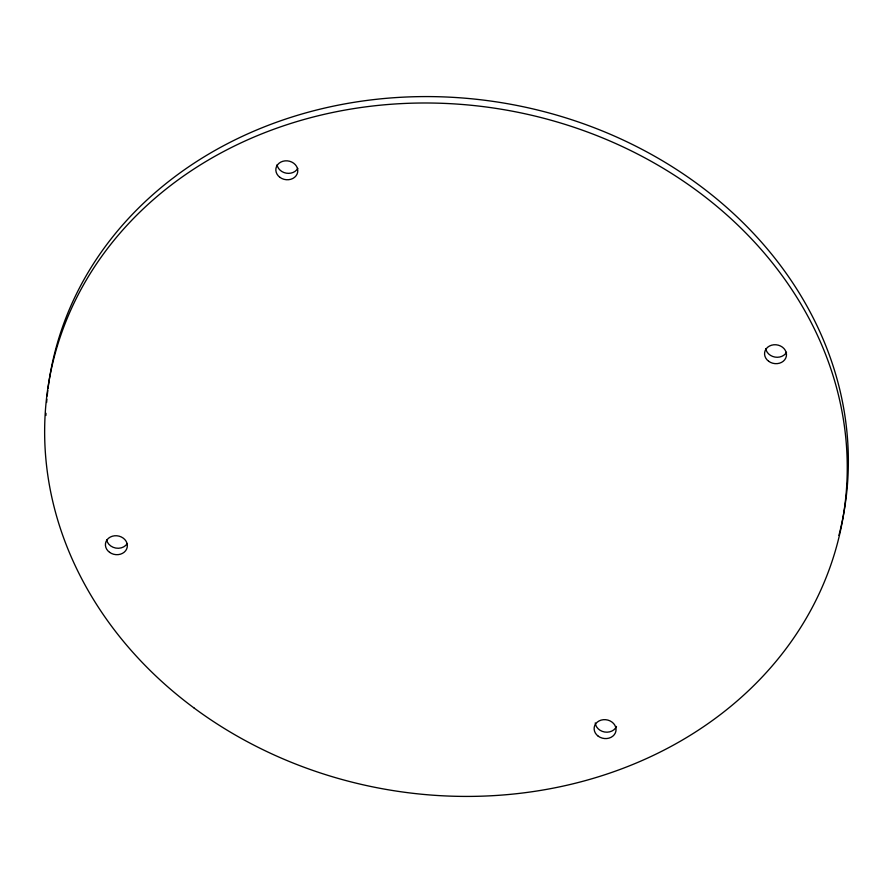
<?xml version="1.0" encoding="UTF-8"?>
<svg xmlns="http://www.w3.org/2000/svg" width="893" height="893" viewBox="0 0 893 893"><rect width="100%" height="100%" fill="white"/><g stroke="black" fill="none" stroke-linecap="round" stroke-linejoin="round"><path stroke-width="1.34" d="M48.043 388.444A402.832 344.932 9.7 0 1 509.345 104.023A402.832 344.932 9.7 0 1 839.989 531.179M839.721 532.228A402.832 344.932 9.7 0 1 838.929 535.387M45.911 415.468A402.832 344.932 9.7 0 1 45.989 413.303M46.626 402.464A402.832 344.932 9.7 0 1 46.894 399.227M47.195 395.979A402.832 344.932 9.7 0 1 47.787 390.598M786.532 352.288A11.017 9.432 9.7 0 1 774.945 357.077A11.017 9.432 9.7 0 1 765.747 348.583M297.827 168.364A11.017 9.432 9.7 0 1 286.307 173.175A11.017 9.432 9.7 0 1 277.053 164.814M127.252 543.547A11.017 9.432 9.7 0 1 115.744 548.068A11.017 9.432 9.7 0 1 106.635 539.785M616.483 726.455A11.017 9.432 9.7 0 1 604.65 732.014A11.017 9.432 9.7 0 1 595.251 722.906M194.272 708.16A402.832 344.932 9.7 0 0 842.49 520.63A402.832 344.932 9.7 0 0 301.097 120.332A402.832 344.932 9.7 0 0 194.272 708.16M279.944 177.372A11.017 9.432 9.7 0 0 297.659 172.204A11.017 9.432 9.7 0 0 282.824 161.287A11.017 9.432 9.7 0 0 279.944 177.372M768.65 361.274A11.017 9.432 9.7 0 0 786.365 356.128A11.017 9.432 9.7 0 0 771.552 345.2A11.017 9.432 9.7 0 0 768.65 361.274M109.571 552.332A11.017 9.432 9.7 0 0 127.241 547.074A11.017 9.432 9.7 0 0 112.339 536.224A11.017 9.432 9.7 0 0 109.571 552.332M598.221 736.189A11.017 9.432 9.7 0 0 615.936 731.043A11.017 9.432 9.7 0 0 601.123 720.115A11.017 9.432 9.7 0 0 598.221 736.189"/></g></svg>
